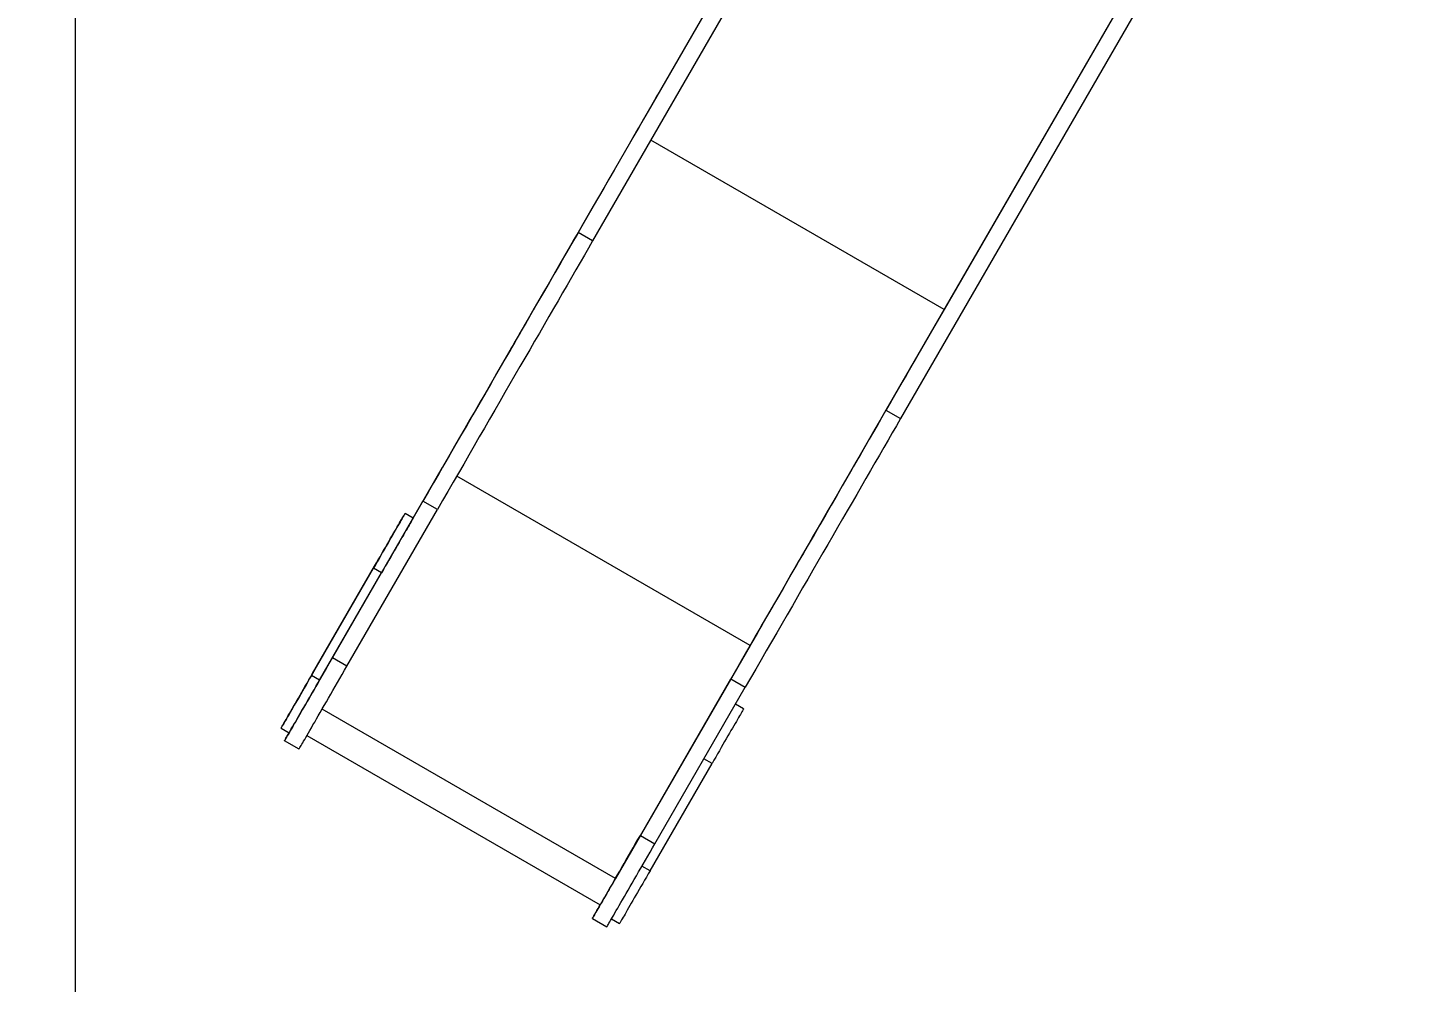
# Model space of a CAD drawing. Header units: millimetres. Extents: x -11024 to 8278, y -7837 to 5770.
# Drawn here: x -7867 to -5625, y -3212 to -1673 of the extents above; entities that cross this region are included whole.
import ezdxf

# ---------------------------------------------------------------- set-up
doc = ezdxf.new("R2010")
doc.units = ezdxf.units.MM
for name, color, linetype in [('DIKOM_ОБЪЕКТ', 7, 'Continuous'), ('DIKOM_РАЗМЕР_ЗОНА', 7, 'Continuous'), ('DIKOM_РАЗМЕР_ОБЪЕКТА', 7, 'Continuous')]:
    doc.layers.add(name, color=color, linetype=linetype)
doc.styles.add('style1', font='arial.ttf', dxfattribs={"width": 0.8})
doc.dimstyles.new('1-50', dxfattribs={"dimtxt": 300, "dimasz": 200, "dimexe": 100, "dimexo": 0, "dimgap": 100, "dimtad": 1, "dimtxsty": 'style1', "dimcen": 200, "dimclrd": 7, "dimclre": 7, "dimclrt": 7, "dimadec": 1, "dimazin": 2, "dimtfac": 1, "dimtmove": 0, "dimatfit": 2, "dimfxl": 0, "dimlwd": 25, "dimlwe": 18, "dimarcsym": 0})

# ---------------------------------------------------------------- blocks, each defined once
blk = doc.blocks.new('*D9')
at = {"layer": 'Defpoints', "color": 0, "transparency": 16777216}
for p in [(3740.7, 3707.5), (-8191.6, -3797.3), (-1076.1, -3797.3)]:
    blk.add_point(p, dxfattribs=at)
at = {"layer": 'DIKOM_РАЗМЕР_ОБЪЕКТА', "color": 7, "lineweight": 18, "transparency": 16777216}
for p, q in [((3740.7, 3707.5), (-8291.6, 3707.5)), ((-1076.1, -3797.3), (-8291.6, -3797.3))]:
    blk.add_line(p, q, dxfattribs=at)
at = {"layer": 'DIKOM_РАЗМЕР_ОБЪЕКТА', "color": 7, "lineweight": 25, "transparency": 16777216}
blk.add_line((-8191.6, 3507.5), (-8191.6, -3597.3), dxfattribs=at)
at = {"layer": 'DIKOM_РАЗМЕР_ОБЪЕКТА', "color": 7, "transparency": 16777216}
for points in [[(-8224.9, 3507.5), (-8158.2, 3507.5), (-8191.6, 3707.5)], [(-8224.9, -3597.3), (-8158.2, -3597.3), (-8191.6, -3797.3)]]:
    blk.add_solid(points, dxfattribs=at)
at = {"layer": 'DIKOM_РАЗМЕР_ОБЪЕКТА', "color": 7, "transparency": 16777216, "insert": (-8444.7, -44.9), "char_height": 300, "attachment_point": 5, "rotation": 90, "style": 'style1'}
blk.add_mtext('7500', dxfattribs=at)
blk = doc.blocks.new('*D10')
at = {"layer": 'Defpoints', "color": 0, "transparency": 16777216}
for p in [(-7791.3, -186.8), (6174.9, -1433), (6174.9, -5371.3)]:
    blk.add_point(p, dxfattribs=at)
at = {"layer": 'DIKOM_РАЗМЕР_ОБЪЕКТА', "color": 7, "lineweight": 18, "transparency": 16777216}
for p, q in [((-7791.3, -186.8), (-7791.3, -5471.3)), ((6174.9, -1433), (6174.9, -5471.3))]:
    blk.add_line(p, q, dxfattribs=at)
at = {"layer": 'DIKOM_РАЗМЕР_ОБЪЕКТА', "color": 7, "lineweight": 25, "transparency": 16777216}
blk.add_line((-7591.3, -5371.3), (5974.9, -5371.3), dxfattribs=at)
at = {"layer": 'DIKOM_РАЗМЕР_ОБЪЕКТА', "color": 7, "transparency": 16777216}
for points in [[(-7591.3, -5337.9), (-7591.3, -5404.6), (-7791.3, -5371.3)], [(5974.9, -5337.9), (5974.9, -5404.6), (6174.9, -5371.3)]]:
    blk.add_solid(points, dxfattribs=at)
at = {"layer": 'DIKOM_РАЗМЕР_ОБЪЕКТА', "color": 7, "transparency": 16777216, "insert": (-1343.7, -5118.1), "char_height": 300, "attachment_point": 5, "style": 'style1'}
blk.add_mtext('14000', dxfattribs=at)
blk = doc.blocks.new('*D11')
at = {"layer": 'Defpoints', "color": 0, "transparency": 16777216}
for p in [(3316.1, 5770.1), (-10574.2, -5797.3), (-1580.1, -5797.3)]:
    blk.add_point(p, dxfattribs=at)
at = {"layer": 'DIKOM_РАЗМЕР_ЗОНА', "color": 7, "lineweight": 18, "transparency": 16777216}
for p, q in [((3316.1, 5770.1), (-10674.2, 5770.1)), ((-1580.1, -5797.3), (-10674.2, -5797.3))]:
    blk.add_line(p, q, dxfattribs=at)
at = {"layer": 'DIKOM_РАЗМЕР_ЗОНА', "color": 7, "lineweight": 25, "transparency": 16777216}
blk.add_line((-10574.2, 5570.1), (-10574.2, -5597.3), dxfattribs=at)
at = {"layer": 'DIKOM_РАЗМЕР_ЗОНА', "color": 7, "transparency": 16777216}
for points in [[(-10607.5, 5570.1), (-10540.8, 5570.1), (-10574.2, 5770.1)], [(-10607.5, -5597.3), (-10540.8, -5597.3), (-10574.2, -5797.3)]]:
    blk.add_solid(points, dxfattribs=at)
at = {"layer": 'DIKOM_РАЗМЕР_ЗОНА', "color": 7, "transparency": 16777216, "insert": (-10827.3, -173), "char_height": 300, "attachment_point": 5, "rotation": 90, "style": 'style1'}
blk.add_mtext('11500', dxfattribs=at)
blk = doc.blocks.new('*D12')
at = {"layer": 'Defpoints', "color": 0, "transparency": 16777216}
for p in [(8278.3, -1824.9), (-9291.3, -2098.9), (8278.3, -7737)]:
    blk.add_point(p, dxfattribs=at)
at = {"layer": 'DIKOM_РАЗМЕР_ЗОНА', "color": 7, "lineweight": 18, "transparency": 16777216}
for p, q in [((8278.3, -1824.9), (8278.3, -7837)), ((-9291.3, -2098.9), (-9291.3, -7837))]:
    blk.add_line(p, q, dxfattribs=at)
at = {"layer": 'DIKOM_РАЗМЕР_ЗОНА', "color": 7, "lineweight": 25, "transparency": 16777216}
blk.add_line((-9091.3, -7737), (8078.3, -7737), dxfattribs=at)
at = {"layer": 'DIKOM_РАЗМЕР_ЗОНА', "color": 7, "transparency": 16777216}
for points in [[(-9091.3, -7703.7), (-9091.3, -7770.4), (-9291.3, -7737)], [(8078.3, -7703.7), (8078.3, -7770.4), (8278.3, -7737)]]:
    blk.add_solid(points, dxfattribs=at)
at = {"layer": 'DIKOM_РАЗМЕР_ЗОНА', "color": 7, "transparency": 16777216, "insert": (-900.5, -7483.9), "char_height": 300, "attachment_point": 5, "style": 'style1'}
blk.add_mtext('17500', dxfattribs=at)

msp = doc.modelspace()

# ---------------------------------------------------------------- linework, layer by layer
at = {"layer": 'DIKOM_ОБЪЕКТ', "color": 7, "linetype": 'Continuous', "lineweight": 15}
for p, q in [((-6341.255, -895.96), (-6980.59, -2003.165)), ((-6317.872, -909.46), (-6957.207, -2016.665)), ((-6352.827, -915.951), (-6867.594, -1807.429)), ((-5808.639, -1119.414), (-6390.642, -2127.33)), ((-5845.023, -1182.46), (-6484.357, -2289.665)), ((-5821.64, -1195.96), (-6460.974, -2303.165)), ((-6390.642, -2127.33), (-6863.475, -1854.34)), ((-6957.207, -2016.665), (-6980.59, -2003.165)), ((-6484.357, -2289.665), (-6460.974, -2303.165)), ((-7246.376, -2463.463), (-7199.039, -2381.473)), ((-6703.326, -2668.881), (-7176.166, -2395.887)), ((-7376.43, -2688.754), (-7230.737, -2436.406)), ((-7207.354, -2449.906), (-7230.737, -2436.406)), ((-7353.048, -2702.254), (-7207.354, -2449.906)), ((-7246.374, -2463.464), (-7259.364, -2455.964)), ((-7410.215, -2717.259), (-7310.23, -2544.081)), ((-7408.484, -2714.232), (-7308.499, -2541.053)), ((-7397.225, -2724.759), (-7297.24, -2551.581)), ((-7297.24, -2551.581), (-7310.23, -2544.081)), ((-7353.048, -2702.254), (-7376.43, -2688.754)), ((-6703.326, -2668.881), (-6920.353, -3044.782)), ((-7397.225, -2724.759), (-7410.215, -2717.259)), ((-6880.198, -2975.254), (-6734.504, -2722.906)), ((-6734.504, -2722.906), (-6711.121, -2736.406)), ((-6856.815, -2988.754), (-6711.121, -2736.406)), ((-6920.353, -3044.782), (-7393.195, -2771.787)), ((-6713.768, -2770.964), (-6726.747, -2763.471)), ((-7459.349, -2802.348), (-7446.359, -2809.848)), ((-7453.65, -2822.478), (-7453.652, -2822.478)), ((-7430.269, -2835.978), (-7453.652, -2822.478)), ((-7430.267, -2835.978), (-7453.65, -2822.478)), ((-7417.762, -2814.331), (-6944.92, -3087.327)), ((-7430.267, -2835.978), (-7430.269, -2835.978)), ((-6864.619, -3032.259), (-6764.634, -2859.081)), ((-6764.634, -2859.081), (-6777.62, -2851.584)), ((-6880.198, -2975.254), (-6856.815, -2988.754)), ((-6864.619, -3032.259), (-6877.605, -3024.762)), ((-6957.417, -3108.979), (-6957.419, -3108.978)), ((-6957.419, -3108.978), (-6934.036, -3122.478)), ((-6957.417, -3108.979), (-6934.034, -3122.479)), ((-6926.738, -3109.851), (-6913.753, -3117.348)), ((-6934.034, -3122.479), (-6934.036, -3122.478))]:
    msp.add_line(p, q, dxfattribs=at)
at = {"layer": 'DIKOM_ОБЪЕКТ', "color": 7, "linetype": 'Continuous', "lineweight": 15, "flags": 128}
for points in [[(-6856.368, -1787.996), (-6856.279, -1787.842), (-6856.02, -1787.394), (-6855.614, -1786.692), (-6855.099, -1785.798), (-6854.517, -1784.791), (-6853.923, -1783.761), (-6853.368, -1782.8), (-6852.902, -1781.993), (-6852.566, -1781.411), (-6852.39, -1781.106), (-6852.39, -1781.106), (-6852.566, -1781.411), (-6852.902, -1781.992), (-6853.368, -1782.8), (-6853.923, -1783.761), (-6854.518, -1784.791), (-6855.099, -1785.797), (-6855.615, -1786.692), (-6856.021, -1787.394), (-6856.279, -1787.842), (-6856.368, -1787.996)], [(-6867.594, -1807.429), (-6875.121, -1820.465), (-6882.761, -1833.696), (-6890.511, -1847.118), (-6898.369, -1860.726), (-6906.331, -1874.516), (-6914.396, -1888.482), (-6922.56, -1902.622), (-6930.82, -1916.928), (-6939.175, -1931.397), (-6947.621, -1946.024), (-6956.155, -1960.804), (-6964.774, -1975.732), (-6973.475, -1990.802), (-6982.256, -2006.01), (-6991.114, -2021.35), (-7000.045, -2036.818), (-7009.046, -2052.408), (-7018.115, -2068.114), (-7027.248, -2083.932), (-7036.443, -2099.857), (-7045.695, -2115.882), (-7055.003, -2132.002), (-7064.362, -2148.212), (-7073.77, -2164.506), (-7083.224, -2180.88), (-7092.719, -2197.326), (-7102.254, -2213.841), (-7111.825, -2230.418), (-7121.429, -2247.051), (-7131.061, -2263.735), (-7140.72, -2280.464), (-7150.402, -2297.233), (-7160.104, -2314.036), (-7169.821, -2330.867), (-7179.551, -2347.721), (-7189.292, -2364.591), (-7199.039, -2381.473)], [(-6887.013, -1841.068), (-6886.924, -1840.914), (-6886.666, -1840.466), (-6886.26, -1839.764), (-6885.743, -1838.869), (-6885.163, -1837.863), (-6884.568, -1836.833), (-6884.013, -1835.872), (-6883.547, -1835.064), (-6883.211, -1834.483), (-6883.035, -1834.178), (-6883.035, -1834.178), (-6883.211, -1834.483), (-6883.547, -1835.064), (-6884.013, -1835.872), (-6884.569, -1836.833), (-6885.163, -1837.863), (-6885.744, -1838.869), (-6886.26, -1839.764), (-6886.666, -1840.466), (-6886.925, -1840.914), (-6887.013, -1841.068)], [(-6980.59, -2003.165), (-6987.166, -2014.554), (-6993.855, -2026.14), (-7000.655, -2037.916), (-7007.562, -2049.878), (-7014.574, -2062.021), (-7021.686, -2074.338), (-7028.896, -2086.825), (-7036.2, -2099.475), (-7043.596, -2112.283), (-7051.079, -2125.244), (-7058.647, -2138.35), (-7066.296, -2151.597), (-7074.022, -2164.979), (-7081.823, -2178.488), (-7089.693, -2192.12), (-7097.631, -2205.868), (-7105.632, -2219.725), (-7113.693, -2233.686), (-7121.81, -2247.745), (-7129.979, -2261.894), (-7138.198, -2276.127), (-7146.461, -2290.439), (-7154.765, -2304.822), (-7163.107, -2319.27), (-7171.483, -2333.776), (-7179.888, -2348.335), (-7188.32, -2362.939), (-7196.774, -2377.581), (-7205.246, -2392.256), (-7213.734, -2406.956), (-7222.232, -2421.675), (-7230.737, -2436.406)], [(-6957.207, -2016.665), (-6963.783, -2028.054), (-6970.473, -2039.639), (-6977.273, -2051.416), (-6984.18, -2063.378), (-6991.191, -2075.521), (-6998.303, -2087.838), (-7005.514, -2100.325), (-7012.818, -2112.975), (-7020.213, -2125.783), (-7027.696, -2138.744), (-7035.264, -2151.85), (-7042.913, -2165.097), (-7050.639, -2178.479), (-7058.44, -2191.988), (-7066.311, -2205.62), (-7074.249, -2219.368), (-7082.249, -2233.225), (-7090.31, -2247.186), (-7098.428, -2261.245), (-7106.597, -2275.394), (-7114.815, -2289.627), (-7123.078, -2303.939), (-7131.382, -2318.322), (-7139.725, -2332.77), (-7148.1, -2347.276), (-7156.505, -2361.835), (-7164.937, -2376.439), (-7173.391, -2391.081), (-7181.864, -2405.756), (-7190.351, -2420.456), (-7198.849, -2435.175), (-7207.354, -2449.906)], [(-7052.084, -2126.952), (-7051.996, -2126.798), (-7051.737, -2126.35), (-7051.331, -2125.648), (-7050.815, -2124.754), (-7050.234, -2123.747), (-7049.639, -2122.717), (-7049.084, -2121.756), (-7048.618, -2120.949), (-7048.282, -2120.367), (-7048.107, -2120.063), (-7048.107, -2120.063), (-7048.282, -2120.367), (-7048.619, -2120.949), (-7049.085, -2121.756), (-7049.64, -2122.717), (-7050.234, -2123.747), (-7050.815, -2124.753), (-7051.332, -2125.648), (-7051.737, -2126.35), (-7051.996, -2126.798), (-7052.084, -2126.952)], [(-6390.642, -2127.33), (-6397.941, -2139.973), (-6405.354, -2152.809), (-6412.875, -2165.836), (-6420.504, -2179.047), (-6428.237, -2192.44), (-6436.072, -2206.008), (-6444.004, -2219.747), (-6452.033, -2233.652), (-6460.155, -2247.718), (-6468.367, -2261.939), (-6476.666, -2276.312), (-6485.049, -2290.831), (-6493.513, -2305.49), (-6502.055, -2320.284), (-6510.672, -2335.208), (-6519.362, -2350.258), (-6528.12, -2365.426), (-6536.944, -2380.708), (-6545.83, -2396.099), (-6554.776, -2411.593), (-6563.778, -2427.184), (-6572.833, -2442.867), (-6581.938, -2458.636), (-6591.089, -2474.486), (-6600.283, -2490.41), (-6609.517, -2506.404), (-6618.789, -2522.461), (-6628.093, -2538.576), (-6637.427, -2554.743), (-6646.788, -2570.957), (-6656.172, -2587.21), (-6665.576, -2603.499), (-6674.997, -2619.816), (-6684.431, -2636.156), (-6693.875, -2652.513), (-6703.326, -2668.881)], [(-7090.723, -2193.873), (-7090.634, -2193.719), (-7090.375, -2193.271), (-7089.969, -2192.569), (-7089.454, -2191.674), (-7088.872, -2190.668), (-7088.278, -2189.638), (-7087.723, -2188.677), (-7087.257, -2187.87), (-7086.921, -2187.288), (-7086.745, -2186.983), (-7086.745, -2186.983), (-7086.921, -2187.288), (-7087.257, -2187.869), (-7087.723, -2188.677), (-7088.278, -2189.638), (-7088.873, -2190.668), (-7089.454, -2191.674), (-7089.97, -2192.569), (-7090.376, -2193.271), (-7090.634, -2193.719), (-7090.723, -2193.873)], [(-6484.357, -2289.665), (-6490.933, -2301.054), (-6497.623, -2312.639), (-6504.423, -2324.416), (-6511.33, -2336.378), (-6518.341, -2348.521), (-6525.453, -2360.838), (-6532.664, -2373.325), (-6539.968, -2385.975), (-6547.364, -2398.783), (-6554.847, -2411.744), (-6562.414, -2424.85), (-6570.063, -2438.097), (-6577.79, -2451.479), (-6585.59, -2464.988), (-6593.461, -2478.62), (-6601.399, -2492.368), (-6609.4, -2506.225), (-6617.461, -2520.186), (-6625.578, -2534.245), (-6633.747, -2548.394), (-6641.965, -2562.627), (-6650.228, -2576.939), (-6658.532, -2591.322), (-6666.874, -2605.77), (-6675.25, -2620.276), (-6683.656, -2634.835), (-6692.087, -2649.439), (-6700.541, -2664.081), (-6709.014, -2678.756), (-6717.501, -2693.456), (-6725.999, -2708.175), (-6734.504, -2722.906)], [(-6460.974, -2303.165), (-6467.551, -2314.554), (-6474.24, -2326.139), (-6481.04, -2337.916), (-6487.947, -2349.878), (-6494.959, -2362.021), (-6502.071, -2374.338), (-6509.281, -2386.825), (-6516.585, -2399.475), (-6523.981, -2412.283), (-6531.464, -2425.244), (-6539.032, -2438.35), (-6546.681, -2451.597), (-6554.407, -2464.978), (-6562.207, -2478.488), (-6570.078, -2492.12), (-6578.016, -2505.868), (-6586.017, -2519.725), (-6594.078, -2533.686), (-6602.195, -2547.745), (-6610.364, -2561.894), (-6618.583, -2576.127), (-6626.846, -2590.439), (-6635.15, -2604.822), (-6643.492, -2619.27), (-6651.867, -2633.776), (-6660.273, -2648.335), (-6668.705, -2662.939), (-6677.159, -2677.581), (-6685.631, -2692.256), (-6694.118, -2706.956), (-6702.617, -2721.675), (-6711.121, -2736.406)], [(-7308.499, -2541.053), (-7305.538, -2535.926), (-7302.592, -2530.823), (-7299.669, -2525.76), (-7296.78, -2520.757), (-7293.936, -2515.83), (-7291.145, -2510.997), (-7288.419, -2506.275), (-7285.766, -2501.681), (-7283.196, -2497.23), (-7280.718, -2492.939), (-7278.341, -2488.821), (-7276.072, -2484.893), (-7273.921, -2481.167), (-7271.894, -2477.657), (-7269.998, -2474.374), (-7268.241, -2471.332), (-7266.629, -2468.539), (-7265.166, -2466.007), (-7263.859, -2463.743), (-7262.711, -2461.757), (-7261.728, -2460.054), (-7260.912, -2458.641), (-7260.266, -2457.523), (-7259.792, -2456.703), (-7259.492, -2456.185), (-7259.368, -2455.971), (-7259.419, -2456.061), (-7259.646, -2456.454), (-7260.047, -2457.15), (-7260.622, -2458.146), (-7261.368, -2459.439), (-7262.282, -2461.023), (-7263.362, -2462.894), (-7264.603, -2465.045), (-7266.002, -2467.469), (-7267.553, -2470.155), (-7269.251, -2473.097), (-7271.089, -2476.282), (-7273.063, -2479.7), (-7275.163, -2483.339), (-7277.384, -2487.186), (-7279.717, -2491.228), (-7282.154, -2495.45), (-7284.687, -2499.837), (-7287.306, -2504.374), (-7290.003, -2509.046), (-7292.768, -2513.835), (-7295.592, -2518.726), (-7298.463, -2523.7), (-7301.373, -2528.74), (-7304.311, -2533.829), (-7307.267, -2538.948), (-7310.23, -2544.081)], [(-7246.374, -2463.464), (-7246.429, -2463.56), (-7246.656, -2463.954), (-7247.057, -2464.65), (-7247.632, -2465.646), (-7248.378, -2466.939), (-7249.292, -2468.523), (-7250.372, -2470.394), (-7251.613, -2472.545), (-7253.012, -2474.968), (-7254.563, -2477.655), (-7256.26, -2480.597), (-7258.099, -2483.782), (-7260.072, -2487.2), (-7262.173, -2490.839), (-7264.394, -2494.686), (-7266.726, -2498.728), (-7269.164, -2502.95), (-7271.696, -2507.337), (-7274.316, -2511.874), (-7277.013, -2516.546), (-7279.778, -2521.335), (-7282.601, -2526.226), (-7285.473, -2531.2), (-7288.383, -2536.24), (-7291.321, -2541.329), (-7294.277, -2546.448), (-7297.24, -2551.581)], [(-7307.365, -2539.103), (-7307.463, -2539.275), (-7307.731, -2539.739), (-7308.144, -2540.455), (-7308.666, -2541.358), (-7309.249, -2542.368), (-7309.843, -2543.397), (-7310.394, -2544.351), (-7310.854, -2545.147), (-7311.181, -2545.714), (-7311.347, -2546.001), (-7311.336, -2545.983), (-7311.151, -2545.661), (-7310.807, -2545.065), (-7310.334, -2544.246), (-7309.776, -2543.279), (-7309.18, -2542.248), (-7308.602, -2541.245), (-7308.091, -2540.36), (-7307.692, -2539.671), (-7307.443, -2539.239), (-7307.365, -2539.103)], [(-7453.65, -2822.478), (-7453.556, -2822.319), (-7453.28, -2821.841), (-7452.82, -2821.045), (-7452.177, -2819.933), (-7451.354, -2818.508), (-7450.352, -2816.773), (-7449.173, -2814.732), (-7447.82, -2812.39), (-7446.296, -2809.752), (-7444.605, -2806.824), (-7442.75, -2803.613), (-7440.737, -2800.126), (-7438.568, -2796.372), (-7436.251, -2792.358), (-7433.79, -2788.095), (-7431.189, -2783.592), (-7428.456, -2778.859), (-7425.597, -2773.907), (-7422.618, -2768.749), (-7419.526, -2763.394), (-7416.329, -2757.857), (-7413.034, -2752.15), (-7409.647, -2746.285), (-7406.178, -2740.277), (-7402.634, -2734.139), (-7399.023, -2727.885), (-7395.354, -2721.53), (-7391.634, -2715.088), (-7387.874, -2708.575), (-7384.08, -2702.004), (-7380.263, -2695.392), (-7376.43, -2688.754)], [(-7430.267, -2835.978), (-7430.174, -2835.819), (-7429.898, -2835.341), (-7429.437, -2834.545), (-7428.795, -2833.433), (-7427.971, -2832.008), (-7426.969, -2830.273), (-7425.79, -2828.232), (-7424.437, -2825.89), (-7422.914, -2823.252), (-7421.222, -2820.324), (-7419.368, -2817.113), (-7417.354, -2813.626), (-7415.186, -2809.872), (-7412.869, -2805.858), (-7410.406, -2801.595), (-7407.807, -2797.092), (-7405.073, -2792.359), (-7402.214, -2787.407), (-7399.235, -2782.249), (-7396.144, -2776.894), (-7392.947, -2771.357), (-7389.651, -2765.65), (-7386.265, -2759.785), (-7382.796, -2753.777), (-7379.252, -2747.639), (-7375.64, -2741.385), (-7371.971, -2735.03), (-7368.252, -2728.588), (-7364.492, -2722.075), (-7360.698, -2715.504), (-7356.881, -2708.892), (-7353.048, -2702.254)], [(-7407.35, -2712.282), (-7407.449, -2712.454), (-7407.716, -2712.918), (-7408.13, -2713.633), (-7408.651, -2714.537), (-7409.234, -2715.547), (-7409.828, -2716.575), (-7410.379, -2717.53), (-7410.838, -2718.326), (-7411.166, -2718.892), (-7411.331, -2719.179), (-7411.322, -2719.161), (-7411.136, -2718.84), (-7410.792, -2718.243), (-7410.32, -2717.425), (-7409.761, -2716.457), (-7409.166, -2715.426), (-7408.587, -2714.424), (-7408.076, -2713.539), (-7407.678, -2712.85), (-7407.428, -2712.418), (-7407.35, -2712.282)], [(-7410.215, -2717.259), (-7413.175, -2722.386), (-7416.122, -2727.49), (-7419.045, -2732.552), (-7421.933, -2737.556), (-7424.778, -2742.482), (-7427.568, -2747.315), (-7430.294, -2752.037), (-7432.947, -2756.632), (-7435.518, -2761.082), (-7437.995, -2765.374), (-7440.373, -2769.491), (-7442.642, -2773.42), (-7444.793, -2777.146), (-7446.82, -2780.656), (-7448.716, -2783.938), (-7450.472, -2786.981), (-7452.085, -2789.773), (-7453.548, -2792.306), (-7454.854, -2794.569), (-7456.003, -2796.556), (-7456.986, -2798.259), (-7457.802, -2799.672), (-7458.448, -2800.79), (-7458.922, -2801.609), (-7459.221, -2802.127), (-7459.345, -2802.342), (-7459.295, -2802.252), (-7459.068, -2801.858), (-7458.666, -2801.162), (-7458.091, -2800.166), (-7457.345, -2798.874), (-7456.432, -2797.289), (-7455.351, -2795.418), (-7454.11, -2793.267), (-7452.711, -2790.844), (-7451.161, -2788.157), (-7449.463, -2785.216), (-7447.625, -2782.03), (-7445.651, -2778.612), (-7443.55, -2774.973), (-7441.329, -2771.126), (-7438.997, -2767.085), (-7436.559, -2762.863), (-7434.027, -2758.475), (-7431.407, -2753.938), (-7428.71, -2749.266), (-7425.946, -2744.477), (-7423.122, -2739.587), (-7420.25, -2734.613), (-7417.341, -2729.572), (-7414.402, -2724.484), (-7411.447, -2719.364), (-7408.484, -2714.232)], [(-7397.225, -2724.759), (-7400.185, -2729.886), (-7403.131, -2734.99), (-7406.054, -2740.052), (-7408.943, -2745.056), (-7411.787, -2749.982), (-7414.578, -2754.815), (-7417.304, -2759.537), (-7419.957, -2764.131), (-7422.527, -2768.582), (-7425.005, -2772.874), (-7427.383, -2776.991), (-7429.651, -2780.92), (-7431.802, -2784.646), (-7433.83, -2788.156), (-7435.725, -2791.438), (-7437.482, -2794.481), (-7439.095, -2797.273), (-7440.557, -2799.806), (-7441.864, -2802.069), (-7443.012, -2804.056), (-7443.996, -2805.759), (-7444.811, -2807.172), (-7445.458, -2808.29), (-7445.932, -2809.109), (-7446.231, -2809.627), (-7446.355, -2809.842), (-7446.359, -2809.848)], [(-6713.768, -2770.964), (-6713.823, -2771.06), (-6714.05, -2771.454), (-6714.452, -2772.15), (-6715.026, -2773.146), (-6715.772, -2774.439), (-6716.686, -2776.023), (-6717.766, -2777.894), (-6719.007, -2780.045), (-6720.406, -2782.468), (-6721.957, -2785.155), (-6723.655, -2788.097), (-6725.493, -2791.282), (-6727.466, -2794.7), (-6729.567, -2798.339), (-6731.788, -2802.186), (-6734.121, -2806.228), (-6736.558, -2810.45), (-6739.091, -2814.837), (-6741.71, -2819.374), (-6744.407, -2824.046), (-6747.172, -2828.835), (-6749.996, -2833.726), (-6752.867, -2838.7), (-6755.777, -2843.74), (-6758.715, -2848.829), (-6761.671, -2853.948), (-6764.634, -2859.081)], [(-7446.363, -2809.846), (-7446.454, -2810.005), (-7447.933, -2812.565), (-7449.251, -2814.85), (-7450.404, -2816.849), (-7451.389, -2818.554), (-7452.199, -2819.959), (-7452.833, -2821.057), (-7453.287, -2821.845), (-7453.56, -2822.319), (-7453.652, -2822.478)], [(-6957.417, -3108.979), (-6957.324, -3108.819), (-6957.048, -3108.341), (-6956.588, -3107.545), (-6955.945, -3106.433), (-6955.122, -3105.008), (-6954.12, -3103.273), (-6952.94, -3101.232), (-6951.588, -3098.89), (-6950.064, -3096.252), (-6948.373, -3093.324), (-6946.518, -3090.113), (-6944.505, -3086.626), (-6942.336, -3082.871), (-6940.018, -3078.858), (-6937.557, -3074.595), (-6934.956, -3070.092), (-6932.224, -3065.359), (-6929.365, -3060.407), (-6926.386, -3055.249), (-6923.294, -3049.895), (-6920.097, -3044.357), (-6916.801, -3038.65), (-6913.415, -3032.785), (-6909.946, -3026.777), (-6906.401, -3020.639), (-6902.791, -3014.385), (-6899.122, -3008.03), (-6895.402, -3001.588), (-6891.641, -2995.075), (-6887.848, -2988.504), (-6884.031, -2981.892), (-6880.198, -2975.254)], [(-6934.034, -3122.479), (-6933.942, -3122.319), (-6933.665, -3121.841), (-6933.205, -3121.045), (-6932.562, -3119.933), (-6931.739, -3118.508), (-6930.737, -3116.773), (-6929.558, -3114.733), (-6928.205, -3112.39), (-6926.681, -3109.752), (-6924.99, -3106.824), (-6923.136, -3103.613), (-6921.122, -3100.126), (-6918.954, -3096.372), (-6916.636, -3092.358), (-6914.174, -3088.095), (-6911.574, -3083.592), (-6908.841, -3078.859), (-6905.981, -3073.907), (-6903.003, -3068.749), (-6899.911, -3063.395), (-6896.714, -3057.857), (-6893.419, -3052.15), (-6890.032, -3046.285), (-6886.563, -3040.277), (-6883.019, -3034.139), (-6879.408, -3027.885), (-6875.739, -3021.53), (-6872.02, -3015.088), (-6868.259, -3008.575), (-6864.465, -3002.004), (-6860.648, -2995.392), (-6856.815, -2988.754)], [(-6920.353, -3044.782), (-6922.459, -3048.431), (-6924.548, -3052.048), (-6926.603, -3055.608), (-6928.611, -3059.086), (-6930.557, -3062.456), (-6932.427, -3065.695), (-6934.208, -3068.779), (-6935.887, -3071.687), (-6937.453, -3074.399), (-6938.893, -3076.893), (-6940.199, -3079.154), (-6941.359, -3081.164), (-6942.367, -3082.909), (-6943.216, -3084.378), (-6943.898, -3085.558), (-6944.409, -3086.443), (-6944.746, -3087.026), (-6944.906, -3087.302), (-6944.92, -3087.327)], [(-6864.619, -3032.259), (-6867.579, -3037.386), (-6870.526, -3042.49), (-6873.449, -3047.552), (-6876.337, -3052.556), (-6879.182, -3057.482), (-6881.972, -3062.315), (-6884.699, -3067.037), (-6887.351, -3071.631), (-6889.922, -3076.082), (-6892.4, -3080.374), (-6894.777, -3084.491), (-6897.045, -3088.42), (-6899.197, -3092.145), (-6901.223, -3095.656), (-6903.119, -3098.938), (-6904.876, -3101.981), (-6906.489, -3104.773), (-6907.951, -3107.306), (-6909.259, -3109.569), (-6910.406, -3111.556), (-6911.39, -3113.259), (-6912.206, -3114.672), (-6912.852, -3115.79), (-6913.326, -3116.609), (-6913.625, -3117.127), (-6913.75, -3117.342), (-6913.753, -3117.348)], [(-6944.923, -3087.325), (-6946.812, -3090.598), (-6948.591, -3093.679), (-6950.222, -3096.505), (-6951.7, -3099.066), (-6953.018, -3101.35), (-6954.171, -3103.349), (-6955.156, -3105.054), (-6955.966, -3106.459), (-6956.6, -3107.557), (-6957.055, -3108.345), (-6957.328, -3108.82), (-6957.419, -3108.978)]]:
    msp.add_lwpolyline(points, dxfattribs=at)

# ---------------------------------------------------------------- dimensions: what is measured, and where the dimension line sits
at = {"layer": 'DIKOM_РАЗМЕР_ЗОНА'}
dim = msp.add_linear_dim(base=(-10574.155, -5797.252), p1=(3316.126, 5770.14), p2=(-1580.087, -5797.252), angle=90, text='11500', dimstyle='1-50', dxfattribs=at)
dim.commit()
dim.dimension.update_dxf_attribs({"geometry": '*D11', "text_midpoint": (-10574.155, -172.992), "dimtype": 160})
dim = msp.add_linear_dim(base=(8278.33, -7737.029), p1=(-9291.307, -2098.904), p2=(8278.33, -1824.895), text='17500', dimstyle='1-50', dxfattribs=at)
dim.commit()
dim.dimension.update_dxf_attribs({"geometry": '*D12', "text_midpoint": (-900.475, -7737.029), "dimtype": 160})
at = {"layer": 'DIKOM_РАЗМЕР_ОБЪЕКТА'}
dim = msp.add_linear_dim(base=(-8191.564, -3797.252), p1=(3740.68, 3707.508), p2=(-1076.116, -3797.252), angle=90, text='7500', dimstyle='1-50', dxfattribs=at)
dim.commit()
dim.dimension.update_dxf_attribs({"geometry": '*D9', "text_midpoint": (-8191.564, -44.872), "dimtype": 160})
dim = msp.add_linear_dim(base=(6174.942, -5371.267), p1=(-7791.307, -186.829), p2=(6174.942, -1432.983), text='14000', dimstyle='1-50', dxfattribs=at)
dim.commit()
dim.dimension.update_dxf_attribs({"geometry": '*D10', "text_midpoint": (-1343.681, -5371.267), "dimtype": 160})

doc.saveas('drawing.dxf')
